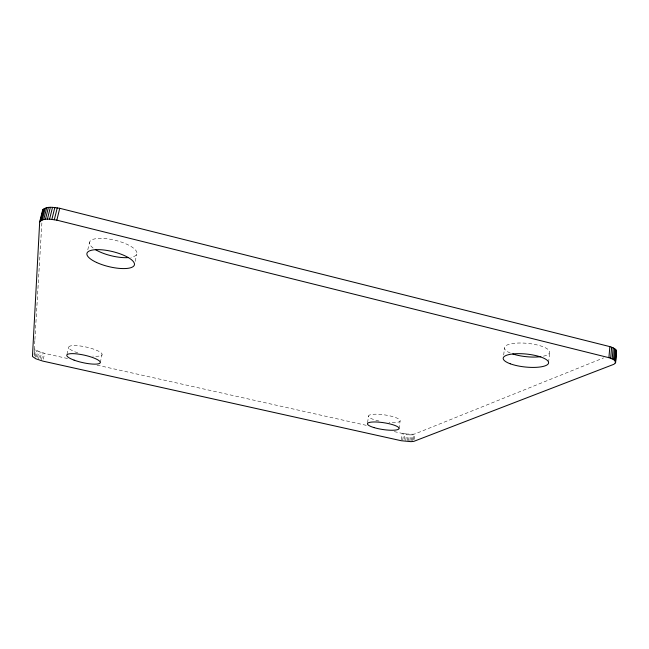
<?xml version="1.0" encoding="UTF-8"?>
<svg xmlns="http://www.w3.org/2000/svg" width="649" height="649" viewBox="0 0 649 649"><rect width="100%" height="100%" fill="white"/><g stroke="black" fill="none" stroke-linecap="round" stroke-linejoin="round"><path stroke-width="0.49" stroke-dasharray="3.25 2.43" d="M34.843 340.587L34.356 348.683L36.693 350.557L44.667 353.405L68.372 358.71M34.9 339.573L41.982 221.22M548.6 362.531L549.679 351.961M503.689 355.019L504.451 348.391M412.188 440.679L413.08 434.222L414.849 433.962L603.667 357.883M413.283 439.649L414.038 434.116M414.094 439.503L414.849 433.962M405.706 440.46L406.599 434.035L413.08 434.222M407.15 440.598L408.043 434.173M408.546 440.687L409.438 434.262M409.868 440.736L410.752 434.295M411.093 440.728L411.977 434.286M401.285 439.795L402.185 433.378L394.284 431.609M402.745 440.054L403.646 433.637L402.185 433.378M404.359 439.357L405.122 433.856L406.599 434.035M398.997 428.746L400.084 421.055M367.577 422.621L368.583 415.912M135.17 261.385L136.809 254.027M100.238 362.702L102.039 354.727M87.793 249.776L89.546 242.377M67.001 354.313L68.68 347.199M41.487 359.724L43.118 352.991M43.272 359.173L44.667 353.405M35.046 357.315L36.693 350.557M36.32 356.853L37.731 351.06M37.496 357.348L38.908 351.563M38.575 358.8L40.214 352.066M40.23 358.313L41.625 352.537M34.17 351.052L34.648 349.113M33.951 354.411L35.143 349.568M34.405 355.863L35.825 350.054M403.646 433.637L405.122 433.856M97.017 365.119L366.636 425.419M379 421.031A15.982 3.537 8.6 0 1 371.812 414.451A15.982 3.537 8.6 0 1 397.334 418.256A15.982 3.537 8.6 0 1 389.019 422.523M510.26 353.015A22.747 6.693 5.7 0 1 511.436 343.735A22.747 6.693 5.7 0 1 543.051 346.753A22.747 6.693 5.7 0 1 543.456 356.179M93.132 248.048A24.346 7.991 13.7 0 1 98.802 238.402A24.346 7.991 13.7 0 1 130.652 246.222A24.346 7.991 13.7 0 1 130.879 257.312M77.783 352.886A17.101 3.935 12.6 0 1 72.445 345.625A17.101 3.935 12.6 0 1 98.47 351.158A17.101 3.935 12.6 0 1 92.75 356.074"/><path stroke-width="0.97" d="M39.686 221.812L32.45 356.455L35.841 358.783L42.81 361.095L401.155 440.712L410.963 441.653L413.843 441.352L614.019 364.243L615.625 362.393L616.55 351.425C616.088 348.391 612.275 347.604 609.857 346.615L59.765 208.297C54.321 207.656 46.923 205.595 42.647 210.089L39.686 221.812C44.035 217.423 51.376 219.532 56.828 220.157L608.908 357.68C611.301 358.662 615.122 359.384 615.625 362.393M42.404 214.138L42.647 210.089M613.475 359.595L614.408 348.562M614.465 360.292L615.398 349.276M615.163 360.998L616.088 349.998M615.39 363.051L616.477 350.72M608.908 357.68L609.857 346.615M610.668 358.28L611.618 347.223M612.202 358.921L613.143 347.872M56.828 220.157L59.765 208.297M51.871 219.394L54.824 207.534M54.313 219.711L57.258 207.85M45.438 219.297L48.407 207.469M47.393 219.184L50.362 207.347M49.551 219.216L52.512 207.372M40.23 221.074L43.191 209.327M41.09 220.449L44.059 208.678M42.258 219.93L45.227 208.142M43.718 219.549L46.687 207.737M616.315 352.107L616.55 351.425M540.836 356.642A22.747 6.693 5.7 0 1 512.783 353.956M128.234 257.612A24.346 7.991 13.7 0 1 95.322 249.541M373.978 427.586A16.014 3.432 8.6 0 0 398.997 428.746A16.014 3.432 8.6 0 0 376.736 422.012A16.014 3.432 8.6 0 0 373.978 427.586M510.236 363.781A22.812 6.498 5.9 0 0 547.967 364.17A22.812 6.498 5.9 0 0 519.508 353.664A22.812 6.498 5.9 0 0 510.236 363.781M74.083 360.13A17.142 3.813 12.5 0 0 100.238 362.702A17.142 3.813 12.5 0 0 76.274 353.851A17.142 3.813 12.5 0 0 74.083 360.13M96.62 262.488A24.419 7.756 13.6 0 0 134.351 265.06A24.419 7.756 13.6 0 0 101.074 249.751A24.419 7.756 13.6 0 0 96.62 262.488"/></g></svg>
